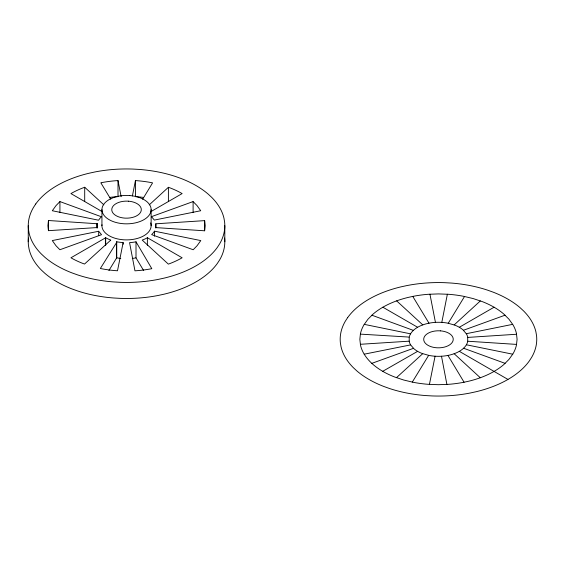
<?xml version="1.0" encoding="UTF-8"?>
<svg xmlns="http://www.w3.org/2000/svg" width="565" height="565" viewBox="0 0 565 565"><rect width="100%" height="100%" fill="white"/><g stroke="black" fill="none" stroke-linecap="round" stroke-linejoin="round"><path stroke-width="0.85" d="M360.392 334.127L360.512 333.385A78.627 45.391 0 0 1 364.015 324.72L367.949 319.232L373.091 314.091A78.627 45.391 0 0 1 408.382 297.367L413.192 296.321A78.627 45.391 0 0 1 428.206 294.301L438.468 293.913L448.73 294.301A78.627 45.391 0 0 1 463.738 296.321L473.244 298.595L482.15 301.562A78.627 45.391 0 0 1 503.846 314.091L508.987 319.232L512.921 324.72A78.627 45.391 0 0 1 516.424 333.385L517.095 339.311L516.424 345.236A78.627 45.391 0 0 1 512.921 353.902L508.987 359.389L503.846 364.531A78.627 45.391 0 0 1 468.555 381.248L463.738 382.293A78.627 45.391 0 0 1 448.73 384.313L438.468 384.701L428.206 384.313A78.627 45.391 0 0 1 413.192 382.293L403.693 380.019L394.787 377.053A78.627 45.391 0 0 1 382.872 371.41C375.421 367.059 368.493 361.381 364.015 353.902A78.627 45.391 0 0 1 360.512 345.236L359.841 339.311L360.392 334.127L409.237 337.086A29.486 17.021 0 0 1 440.396 322.325L442.317 322.431A29.486 17.021 0 0 1 447.946 323.187L454.846 325.158A29.486 17.021 0 0 1 462.982 329.854L466.386 333.837A29.486 17.021 0 0 1 467.7 337.086L467.7 341.528A29.486 17.021 0 0 1 436.54 356.296L434.619 356.183A29.486 17.021 0 0 1 428.99 355.427L422.09 353.464A29.486 17.021 0 0 1 413.954 348.767L410.55 344.777A29.486 17.021 0 0 1 409.237 341.528L409.187 337.369M155.82 223.797L155.82 227.603L204.622 230.795L205.159 225.689L204.636 220.632L155.82 223.797L155.82 228.02M48.456 220.512L47.905 225.689L48.421 230.668L97.237 227.561L97.251 223.747L48.456 220.512L48.456 230.647M132.394 195.977L135.43 180.609L136.794 180.687A78.627 45.391 0 0 1 151.808 182.707L152.585 182.883L142.634 199.233M441.802 322.403L447.367 294.224M123.142 242.597L117.499 270.769L116.27 270.699A78.627 45.391 0 0 1 101.262 268.679L100.351 268.474L117.054 241.813A29.486 17.021 0 0 0 122.683 242.569L123.142 242.597L123.142 244.285M429.435 384.384L435.078 356.211M448.236 323.258L464.515 296.498M108.925 270.515L116.715 257.788L116.715 241.735M412.288 382.095L428.651 355.35M59.932 201.585L56.013 205.611L52.312 210.745L98.614 220.223A29.486 17.021 0 0 1 101.425 216.769L59.932 201.585L59.932 212.567M149.259 204.855L168.405 187.298L170.213 187.947A78.627 45.391 0 0 1 182.128 193.59L150.403 211.91M454.168 324.91L480.342 300.919M396.475 377.66L422.719 353.69M459.317 327.269L494.064 307.212M105.683 237.731L70.936 257.788A78.627 45.391 0 0 0 82.85 263.438L84.538 264.039L110.782 240.076L110.154 239.843A29.486 17.021 0 0 1 105.683 237.731L105.683 245.33M382.745 371.304L417.62 351.345M193.103 201.585L151.498 216.649L154.358 220.082L200.723 210.738L197.051 205.611L193.103 201.585L193.103 212.56M371.827 363.352L413.474 348.322M463.434 330.271L505.039 315.199M98.691 231.269L52.291 240.57L56.013 245.768L59.89 249.737L101.545 234.708L98.691 231.269L98.691 235.492M364.227 354.184L410.628 344.89M466.287 333.703L512.66 324.352M121.15 196.677L118.007 180.574L116.27 180.687A78.627 45.391 0 0 0 101.262 182.707L100.831 182.799L110.747 199.163M467.756 337.411L516.565 334.254M360.35 344.29L409.173 341.175M467.749 341.225L516.558 344.41M154.45 231.163L200.787 240.584L197.051 245.768L193.188 249.751L151.646 234.616A29.486 17.021 0 0 0 154.45 231.163L154.45 236.234M466.386 344.777L512.723 354.199M364.248 324.359L410.55 333.837M116.715 257.788L117.054 257.859A29.486 17.021 0 0 0 120.783 258.438M463.575 348.231L505.124 363.366M371.869 315.199L413.354 330.384M382.872 307.212L417.62 327.269M459.317 351.345L507.963 379.433M101.905 211.472L70.936 193.59A78.627 45.391 0 0 1 84.701 187.255L103.833 204.834M147.38 237.731L182.128 257.788A78.627 45.391 0 0 1 168.363 264.13L142.218 240.104A29.486 17.021 0 0 0 147.38 237.731L147.38 245.33M396.637 300.87L422.782 324.896M454.154 353.725L480.299 377.745M412.768 296.413L428.99 323.187M447.946 355.427L464.07 382.223M136.01 241.813L151.808 268.679A78.627 45.391 0 0 1 136.794 270.699L134.957 270.819L129.562 242.625A29.486 17.021 0 0 0 136.01 241.813L136.01 257.859L143.623 270.515M429.944 294.188L435.438 322.375M441.498 356.24L446.894 384.433M224.814 225.689L224.814 241.742M204.636 220.632L204.636 230.767M168.405 187.298L168.405 201.656M151.13 209.643L151.13 225.689M135.43 180.609L135.43 196.655L136.794 196.733A78.627 45.391 0 0 1 143.552 197.425M118.007 180.574L118.007 196.62L116.27 196.733A78.627 45.391 0 0 0 109.518 197.425M116.595 241.933L116.595 257.986M105.401 237.893L105.401 245.493M101.94 209.643L101.94 225.689M97.251 223.747L97.251 227.97M96.926 223.726L96.926 227.949M84.701 187.255L84.701 201.613M28.25 225.689L28.25 241.742M101.99 224.764A24.599 14.203 0 0 0 101.99 226.621L102.145 227.547A24.599 14.203 0 0 0 105.231 232.794L106.079 233.578A24.599 14.203 0 0 0 112.866 237.498L114.236 237.992A24.599 14.203 0 0 0 123.325 239.772L124.922 239.864A24.599 14.203 0 0 0 151.074 224.764L150.919 223.839A24.599 14.203 0 0 0 150.657 222.921M224.602 238.027A98.282 56.74 0 0 1 219.601 259.978L217.334 263.452A98.282 56.74 0 0 1 164.147 294.167L158.122 295.474A98.282 56.74 0 0 1 120.105 298.362L113.706 297.995A98.282 56.74 0 0 1 77.391 290.883L71.932 288.92A98.282 56.74 0 0 1 44.812 273.262L41.415 270.112A98.282 56.74 0 0 1 29.09 249.144L28.462 245.45A98.282 56.74 0 0 1 28.462 238.027M136.01 257.859A29.486 17.021 0 0 1 132.288 258.438M35.729 203.979L33.469 207.454A98.282 56.74 0 0 0 28.462 229.404L29.09 233.098A98.282 56.74 0 0 0 41.415 254.059L44.812 257.216A98.282 56.74 0 0 0 71.932 272.874L77.391 274.83A98.282 56.74 0 0 0 113.706 281.949L120.105 282.309A98.282 56.74 0 0 0 158.122 279.421L164.147 278.114A98.282 56.74 0 0 0 217.334 247.406L219.601 243.932A98.282 56.74 0 0 0 224.602 221.981L223.973 218.288A98.282 56.74 0 0 0 211.649 197.319L208.252 194.169A98.282 56.74 0 0 0 181.132 178.512L175.673 176.548A98.282 56.74 0 0 0 139.357 169.436L132.959 169.069A98.282 56.74 0 0 0 94.941 171.958L88.924 173.264A98.282 56.74 0 0 0 35.729 203.979M347.666 317.594L345.399 321.068A98.282 56.74 0 0 0 340.398 343.019L341.027 346.712A98.282 56.74 0 0 0 353.351 367.681L356.748 370.831A98.282 56.74 0 0 0 383.868 386.488L389.327 388.452A98.282 56.74 0 0 0 425.643 395.564L432.041 395.931A98.282 56.74 0 0 0 470.059 393.042L476.076 391.736A98.282 56.74 0 0 0 529.271 361.021L531.531 357.546A98.282 56.74 0 0 0 536.538 335.596L535.91 331.902A98.282 56.74 0 0 0 523.586 310.941L520.188 307.784A98.282 56.74 0 0 0 493.068 292.126L487.609 290.17A98.282 56.74 0 0 0 451.294 283.051L444.895 282.691A98.282 56.74 0 0 0 406.878 285.579L400.853 286.886A98.282 56.74 0 0 0 347.666 317.594M129.745 195.561L128.142 195.469A24.599 14.203 0 0 0 101.99 210.568L102.145 211.494A24.599 14.203 0 0 0 105.231 216.741L106.079 217.532A24.599 14.203 0 0 0 112.866 221.452L114.236 221.939A24.599 14.203 0 0 0 123.325 223.719L124.922 223.811A24.599 14.203 0 0 0 151.074 208.711L150.919 207.786A24.599 14.203 0 0 0 147.832 202.538L146.985 201.754A24.599 14.203 0 0 0 140.198 197.835L138.828 197.347A24.599 14.203 0 0 0 129.745 195.561M128.46 201.189L127.499 201.14A14.761 8.524 0 0 0 111.799 210.201L111.898 210.752A14.761 8.524 0 0 0 113.749 213.902L114.257 214.375A14.761 8.524 0 0 0 118.332 216.727L119.151 217.024A14.761 8.524 0 0 0 124.604 218.09L125.564 218.147A14.761 8.524 0 0 0 141.264 209.085L141.165 208.527A14.761 8.524 0 0 0 139.315 205.378L138.806 204.904A14.761 8.524 0 0 0 134.731 202.553L133.912 202.263A14.761 8.524 0 0 0 128.46 201.189M440.396 330.857L439.436 330.808A14.761 8.524 0 0 0 423.736 339.869L423.835 340.42A14.761 8.524 0 0 0 425.685 343.569L426.194 344.043A14.761 8.524 0 0 0 430.269 346.394L431.088 346.691A14.761 8.524 0 0 0 436.54 347.757L437.501 347.814A14.761 8.524 0 0 0 453.201 338.753L453.102 338.195A14.761 8.524 0 0 0 451.251 335.045L450.743 334.572A14.761 8.524 0 0 0 446.668 332.22L445.849 331.93A14.761 8.524 0 0 0 440.396 330.857"/></g></svg>
